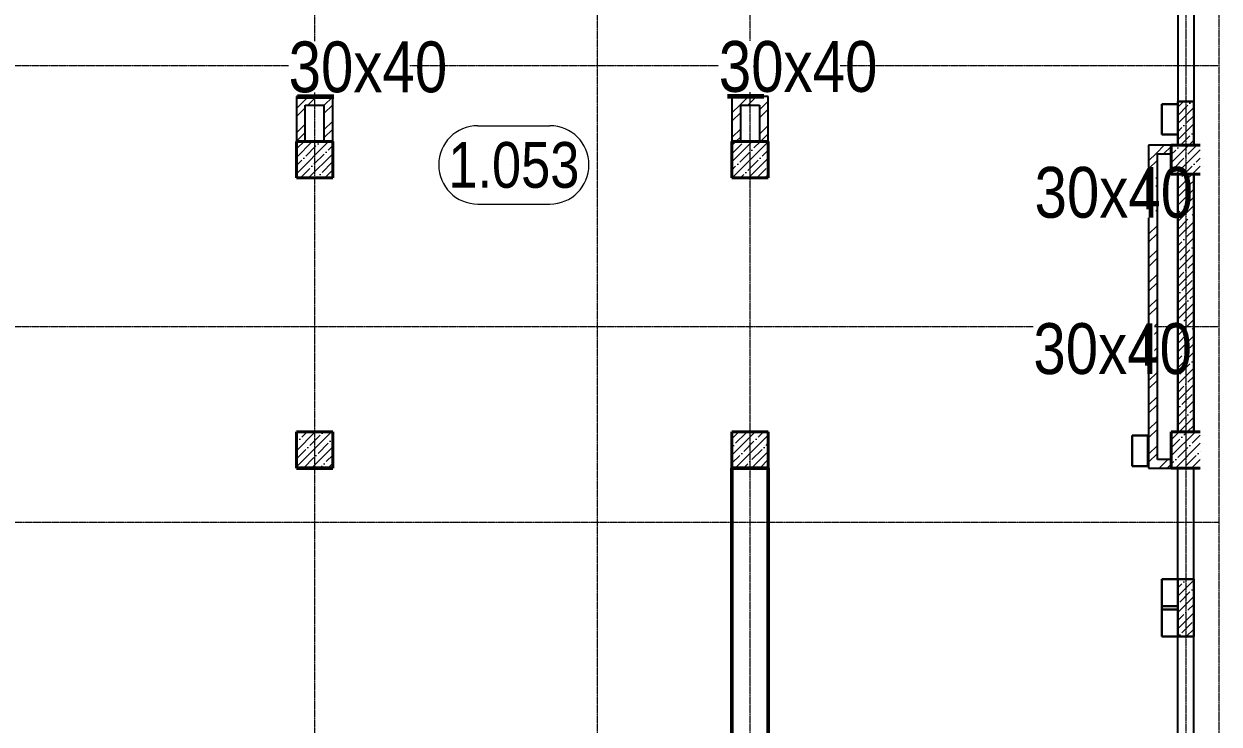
# Model space of a CAD drawing. Header units: millimetres. Extents: x -231292 to 573618, y -153144 to 564035.
# Drawn here: x 38480 to 54944, y -82923 to -73274 of the extents above; entities that cross this region are included whole.
import ezdxf
from ezdxf.enums import TextEntityAlignment as Align

# ---------------------------------------------------------------- set-up
doc = ezdxf.new("R2010")
doc.units = ezdxf.units.MM
doc.linetypes.add('CENTER2', pattern=[28.575, 19.05, -3.175, 3.175, -3.175])
doc.linetypes.add('HIDDEN2', pattern=[4.7625, 3.175, -1.5875])
doc.layers.get('0').update_dxf_attribs({"color": 250})
doc.layers.get('Defpoints').update_dxf_attribs({"color": 250})
for name, color, linetype, lineweight in [('11.10) плитка Установка люков', 190, 'Continuous', 60), ('11.10.2) люки', 30, 'Continuous', 60), ('АР_Area', 250, 'Continuous', 5), ('АР_Колонны', 250, 'Continuous', 35), ('АР_Стены ЖБ', 250, 'Continuous', 35), ('АР_Стены кирпич', 250, 'Continuous', 20), ('АР_Штриховка', 250, 'Continuous', 0), ('РД_Оси_100', 250, 'Continuous', 0)]:
    doc.layers.add(name, color=color, linetype=linetype, lineweight=lineweight)
doc.layers.add('КР_Балки-0.5', color=60, linetype='Continuous', lineweight=50, plot=False)
doc.layers.add('МАГНИТЫ', color=7, linetype='Continuous', lineweight=30, true_color=0xd100d1)
doc.layers.add('РД_Витраж_вн', color=250, linetype='Continuous')
doc.styles.add('style1', font='ARIALN.TTF')
pattern_1 = [(45, (8883.46, -162345.28), (-112.2532, 112.2532), []), (45, (8995.71, -162345.28), (-112.2532, 112.2532), [198.4375, -39.6875, 0, -39.6875])]
pattern_2 = [(45, (8883.46, -162345.28), (-112.2532, 112.2532), []), (45, (8995.71, -162345.28), (-112.2532, 112.2532), [198.4375, -39.6875, 0, -39.6875])]
pattern_3 = [(45, (8883.46, -162345.28), (-168.3798, 168.3798), []), (45, (8995.7, -162345.28), (-168.3798, 168.3798), [])]
pattern_4 = [(45, (8883.46, -162345.28), (-168.3798, 168.3798), []), (45, (8995.7, -162345.28), (-168.3798, 168.3798), [])]
pattern_5 = [(45, (8883.46, -162345.28), (-168.3798, 168.3798), []), (45, (8995.7, -162345.28), (-168.3798, 168.3798), [])]

# ---------------------------------------------------------------- blocks, each defined once
blk = doc.blocks.new('MOK-МаркаПом_овал_ареал')
for p, q in [((-2.75, 3), (2.75, 3)), ((-2.75, -3), (2.75, -3))]:
    blk.add_line(p, q)
for centre, radius, start, end in [((-2.75, 0), 3, 90, 270), ((2.75, 0), 3, 270, 90), ((-3.75, 0), 3.5, 0, 0.00095)]:
    blk.add_arc(centre, radius, start, end)
at = {"color": 0, "style": 'style1'}
blk.add_attdef('АР-ПОМЕЩЕНИЕ:НОМЕР', text='', height=3.5, dxfattribs=at).set_placement((0, 0), align=Align.MIDDLE)
at = {"layer": 'Defpoints', "color": 2, "style": 'style1'}
blk.add_attdef('АР-ПОМЕЩЕНИЕ:НАИМЕНОВАНИЕ', text='', height=1, dxfattribs=at).set_placement((-0.094, -4.814), align=Align.MIDDLE)
blk = doc.blocks.new('оси_рен')
at = {"layer": 'РД_Оси_100', "color": 251, "linetype": 'CENTER2', "true_color": 0x636466}
for p, q in [((1233152.916, 190733.254), (1233152.916, 223383.079)), ((1235252.916, 190733.254), (1235252.916, 223213.25)), ((1189697.958, 210913.25), (1241712.916, 210913.25)), ((1189697.958, 207313.25), (1241712.916, 207313.25)), ((1241712.916, 204613.25), (1189697.958, 204613.25))]:
    blk.add_line(p, q, dxfattribs=at)
for points in [[(1229252.916, 223268.25), (1229252.916, 190733.254)], [(1241252.916, 223213.25), (1241252.916, 181613.25)], [(1241712.916, 190813.25), (1241712.916, 223213.25)]]:
    blk.add_lwpolyline(points, dxfattribs=at)

msp = doc.modelspace()

# ---------------------------------------------------------------- hatches: boundary and pattern name
at = {"layer": 'АР_Штриховка', "linetype": 'Continuous', "lineweight": 5, "true_color": 0x000000}
h = msp.add_hatch(dxfattribs=at)
h.set_pattern_fill('ANSI35', color=18, scale=25, style=0)
h.set_pattern_definition(pattern_1)
h.paths.add_polyline_path([(54373.458, -74945.283), (54593.458, -74945.283), (54593.458, -74345.275), (54373.458, -74345.275)], flags=0)
h.paths.add_polyline_path([(54373.458, -72345.275), (54593.458, -72345.275), (54593.458, -71745.283), (54373.458, -71745.283)], flags=0)
at = {"layer": 'АР_Штриховка', "linetype": 'Continuous', "lineweight": 0, "true_color": 0x000000}
h = msp.add_hatch(dxfattribs=at)
h.set_pattern_fill('ANSI32', color=18, scale=25, style=0)
h.set_pattern_definition(pattern_4)
h.paths.add_polyline_path([(42233.458, -74275.283), (42353.458, -74395.283), (42613.458, -74395.283), (42733.458, -74275.283)], flags=0)
h = msp.add_hatch(dxfattribs=at)
h.set_pattern_fill('ANSI32', color=18, scale=25, style=0)
h.set_pattern_definition(pattern_3)
h.paths.add_polyline_path([(42233.458, -74895.283), (42353.458, -74895.283), (42353.458, -74395.283), (42233.458, -74275.283)], flags=0)
h = msp.add_hatch(dxfattribs=at)
h.set_pattern_fill('ANSI32', color=18, scale=25, angle=-360, style=0)
h.set_pattern_definition(pattern_5)
h.paths.add_polyline_path([(42733.458, -74275.283), (42613.458, -74395.283), (42613.458, -74895.283), (42733.458, -74895.283)], flags=0)
h = msp.add_hatch(dxfattribs=at)
h.set_pattern_fill('ANSI32', color=18, scale=25, style=0)
h.set_pattern_definition(pattern_4)
h.paths.add_polyline_path([(48233.458, -74275.283), (48353.458, -74395.283), (48613.458, -74395.283), (48733.458, -74275.283)], flags=0)
h = msp.add_hatch(dxfattribs=at)
h.set_pattern_fill('ANSI32', color=18, scale=25, style=0)
h.set_pattern_definition(pattern_3)
h.paths.add_polyline_path([(48233.458, -74895.283), (48353.458, -74895.283), (48353.458, -74395.283), (48233.458, -74275.283)], flags=0)
h = msp.add_hatch(dxfattribs=at)
h.set_pattern_fill('ANSI32', color=18, scale=25, angle=-360, style=0)
h.set_pattern_definition(pattern_5)
h.paths.add_polyline_path([(48733.458, -74275.283), (48613.458, -74395.283), (48613.458, -74895.283), (48733.458, -74895.283)], flags=0)
at = {"layer": 'АР_Штриховка', "linetype": 'Continuous', "lineweight": 5, "true_color": 0x000000}
h = msp.add_hatch(dxfattribs=at)
h.set_pattern_fill('ANSI35', color=18, scale=25, style=0)
h.set_pattern_definition(pattern_2)
h.paths.add_polyline_path([(42733.458, -74895.283), (42733.458, -75395.283), (42233.458, -75395.283), (42233.458, -74895.283)], flags=0)
h = msp.add_hatch(dxfattribs=at)
h.set_pattern_fill('ANSI35', color=18, scale=25, style=0)
h.set_pattern_definition(pattern_2)
h.paths.add_polyline_path([(48233.458, -75395.283), (48733.458, -75395.283), (48733.458, -74895.283), (48233.458, -74895.283)], flags=0)
at = {"layer": 'АР_Штриховка', "linetype": 'Continuous', "lineweight": 0, "true_color": 0x000000}
h = msp.add_hatch(dxfattribs=at)
h.set_pattern_fill('ANSI32', color=18, scale=25, style=0)
h.set_pattern_definition([(45, (8883.46, -162345.28), (-168.3798, 168.3798), []), (45, (8995.7, -162345.28), (-168.3798, 168.3798), [])])
h.paths.add_polyline_path([(53973.458, -74947.401), (54093.458, -75066.583), (54283.458, -75065.283), (54282.637, -74945.286)], flags=0)
h = msp.add_hatch(dxfattribs=at)
h.set_pattern_fill('ANSI32', color=18, scale=25, style=0)
h.set_pattern_definition(pattern_3)
h.paths.add_polyline_path([(53973.458, -79395.283), (54093.458, -79275.283), (54093.458, -75066.583), (53973.458, -74947.401)], flags=0)
at = {"layer": 'АР_Штриховка', "linetype": 'Continuous', "lineweight": 5, "true_color": 0x000000}
h = msp.add_hatch(dxfattribs=at)
h.set_pattern_fill('ANSI35', color=18, scale=25, style=0)
h.set_pattern_definition(pattern_2)
h.paths.add_polyline_path([(54683.458, -74945.283), (54683.458, -75345.283), (54283.458, -75345.283), (54283.458, -74945.283)], flags=0)
h = msp.add_hatch(dxfattribs=at)
h.set_pattern_fill('ANSI35', color=18, scale=25, style=0)
h.set_pattern_definition(pattern_1)
h.paths.add_polyline_path([(54373.458, -78895.283), (54593.458, -78895.283), (54593.458, -75345.283), (54373.458, -75345.283)], flags=0)
at = {"layer": 'АР_Штриховка', "linetype": 'Continuous', "lineweight": 5}
h = msp.add_hatch(dxfattribs=at)
h.set_pattern_fill('ANSI35', color=0, scale=25, style=0)
h.set_pattern_definition(pattern_2)
h.paths.add_polyline_path([(42733.458, -78895.283), (42733.458, -79395.283), (42233.458, -79395.283), (42233.458, -78895.283)], flags=0)
h = msp.add_hatch(dxfattribs=at)
h.set_pattern_fill('ANSI35', color=0, scale=25, style=0)
h.set_pattern_definition(pattern_2)
h.paths.add_polyline_path([(48233.458, -79395.283), (48733.458, -79395.283), (48733.458, -78895.283), (48233.458, -78895.283)], flags=0)
at = {"layer": 'АР_Штриховка', "linetype": 'Continuous', "lineweight": 5, "true_color": 0x000000}
h = msp.add_hatch(dxfattribs=at)
h.set_pattern_fill('ANSI35', color=18, scale=25, style=0)
h.set_pattern_definition(pattern_2)
h.paths.add_polyline_path([(54683.458, -78895.283), (54683.458, -79395.283), (54283.458, -79395.283), (54283.458, -78895.283)], flags=0)
at = {"layer": 'АР_Штриховка', "linetype": 'Continuous', "lineweight": 0, "true_color": 0x000000}
h = msp.add_hatch(dxfattribs=at)
h.set_pattern_fill('ANSI32', color=18, scale=25, style=0)
h.set_pattern_definition(pattern_4)
h.paths.add_polyline_path([(54093.458, -79275.283), (53973.458, -79395.283), (54283.458, -79395.283), (54283.458, -79275.283)], flags=0)
at = {"layer": 'АР_Штриховка', "linetype": 'Continuous', "lineweight": 5, "true_color": 0x000000}
h = msp.add_hatch(dxfattribs=at)
h.set_pattern_fill('ANSI35', color=18, scale=25, style=0)
h.set_pattern_definition([(45, (8883.46, -162345.28), (-112.2532, 112.2532), []), (45, (8995.71, -162345.28), (-112.2532, 112.2532), [198.4375, -39.6875, 0, -39.6875])])
h.paths.add_polyline_path([(54373.458, -81715.283), (54593.458, -81715.283), (54593.458, -80925.283), (54373.458, -80925.283)], flags=0)

# ---------------------------------------------------------------- linework, layer by layer
at = {"layer": 'АР_Колонны', "color": 18, "linetype": 'HIDDEN2', "lineweight": 25, "true_color": 0x000000}
for p, q in [((42233.458, -74895.283), (42733.458, -74895.283)), ((42233.458, -75395.283), (42233.458, -74895.283)), ((42733.458, -74895.283), (42733.458, -75395.283)), ((48233.458, -74895.283), (48733.458, -74895.283)), ((48233.458, -75395.283), (48233.458, -74895.283)), ((48733.458, -74895.283), (48733.458, -75395.283)), ((54283.458, -74945.283), (54683.458, -74945.283)), ((54283.458, -75345.283), (54283.458, -74945.283)), ((42733.458, -75395.283), (42233.458, -75395.283)), ((48733.458, -75395.283), (48233.458, -75395.283)), ((54683.458, -75345.283), (54283.458, -75345.283)), ((54283.458, -78895.283), (54683.458, -78895.283)), ((54283.458, -79395.283), (54283.458, -78895.283)), ((54683.458, -79395.283), (54283.458, -79395.283))]:
    msp.add_line(p, q, dxfattribs=at)
at = {"layer": 'АР_Колонны', "color": 18, "linetype": 'Continuous', "lineweight": 30, "true_color": 0x000000}
for p, q in [((42233.458, -74895.283), (42233.458, -75395.283)), ((42733.458, -74895.283), (42233.458, -74895.283)), ((42733.458, -75395.283), (42733.458, -74895.283)), ((48733.458, -74895.283), (48233.458, -74895.283)), ((48233.458, -74895.283), (48233.458, -75395.283)), ((48733.458, -75395.283), (48733.458, -74895.283)), ((54283.458, -74945.283), (54283.458, -75345.283)), ((54683.458, -74945.283), (54283.458, -74945.283)), ((42233.458, -75395.283), (42733.458, -75395.283)), ((48233.458, -75395.283), (48733.458, -75395.283)), ((54283.458, -75345.283), (54683.458, -75345.283)), ((54283.458, -78895.283), (54283.458, -79395.283)), ((54683.458, -78895.283), (54283.458, -78895.283)), ((54283.458, -79395.283), (54683.458, -79395.283))]:
    msp.add_line(p, q, dxfattribs=at)
at = {"layer": 'АР_Колонны', "color": 0, "linetype": 'HIDDEN2', "lineweight": 25}
for p, q in [((42233.458, -78895.283), (42733.458, -78895.283)), ((42233.458, -79395.283), (42233.458, -78895.283)), ((42733.458, -78895.283), (42733.458, -79395.283)), ((48233.458, -78895.283), (48733.458, -78895.283)), ((48233.458, -79395.283), (48233.458, -78895.283)), ((48733.458, -78895.283), (48733.458, -79395.283)), ((42733.458, -79395.283), (42233.458, -79395.283)), ((48733.458, -79395.283), (48233.458, -79395.283))]:
    msp.add_line(p, q, dxfattribs=at)
at = {"layer": 'АР_Колонны', "color": 0, "linetype": 'Continuous', "lineweight": 30}
for p, q in [((42233.458, -78895.283), (42233.458, -79395.283)), ((42733.458, -78895.283), (42233.458, -78895.283)), ((42733.458, -79395.283), (42733.458, -78895.283)), ((48733.458, -78895.283), (48233.458, -78895.283)), ((48233.458, -78895.283), (48233.458, -79395.283)), ((48733.458, -79395.283), (48733.458, -78895.283)), ((42233.458, -79395.283), (42733.458, -79395.283)), ((48233.458, -79395.283), (48733.458, -79395.283))]:
    msp.add_line(p, q, dxfattribs=at)
at = {"layer": 'АР_Стены ЖБ', "color": 18, "linetype": 'Continuous', "lineweight": 30, "true_color": 0x000000}
for p, q in [((54593.458, -74345.275), (54373.458, -74345.275)), ((54373.458, -74345.275), (54373.458, -74945.283)), ((54593.458, -74945.283), (54593.458, -74345.275)), ((54373.458, -74945.283), (54593.458, -74945.283)), ((54593.458, -75345.283), (54373.458, -75345.283)), ((54373.458, -75345.283), (54373.458, -78895.283)), ((54593.458, -78895.283), (54593.458, -75345.283)), ((54373.458, -78895.283), (54593.458, -78895.283)), ((54593.458, -80925.283), (54373.458, -80925.283)), ((54373.458, -80925.283), (54373.458, -81715.283)), ((54593.458, -81715.283), (54593.458, -80925.283)), ((54373.458, -81715.283), (54593.458, -81715.283))]:
    msp.add_line(p, q, dxfattribs=at)
at = {"layer": 'АР_Стены ЖБ', "color": 18, "linetype": 'Continuous', "lineweight": 40, "true_color": 0x000000}
for p, q in [((42233.458, -75395.283), (42233.458, -74895.283)), ((42233.458, -74895.283), (42733.458, -74895.283)), ((42733.458, -74895.283), (42733.458, -75395.283)), ((48733.458, -74895.283), (48233.458, -74895.283)), ((48233.458, -74895.283), (48233.458, -75395.283)), ((48733.458, -75395.283), (48733.458, -74895.283)), ((54283.458, -75345.283), (54283.458, -74945.283)), ((54283.458, -74945.283), (54683.458, -74945.283)), ((42733.458, -75395.283), (42233.458, -75395.283)), ((48233.458, -75395.283), (48733.458, -75395.283)), ((54683.458, -75345.283), (54283.458, -75345.283)), ((54283.458, -79395.283), (54283.458, -78895.283)), ((54283.458, -78895.283), (54683.458, -78895.283)), ((54683.458, -79395.283), (54283.458, -79395.283))]:
    msp.add_line(p, q, dxfattribs=at)
at = {"layer": 'АР_Стены ЖБ', "color": 0, "linetype": 'Continuous', "lineweight": 40}
for p, q in [((42233.458, -79395.283), (42233.458, -78895.283)), ((42233.458, -78895.283), (42733.458, -78895.283)), ((42733.458, -78895.283), (42733.458, -79395.283)), ((48733.458, -78895.283), (48233.458, -78895.283)), ((48233.458, -78895.283), (48233.458, -79395.283)), ((48733.458, -79395.283), (48733.458, -78895.283)), ((42733.458, -79395.283), (42233.458, -79395.283)), ((48233.458, -79395.283), (48733.458, -79395.283))]:
    msp.add_line(p, q, dxfattribs=at)
at = {"layer": 'АР_Стены кирпич', "color": 18, "linetype": 'Continuous', "lineweight": 25, "true_color": 0x000000}
for p, q in [((42733.458, -74275.283), (42233.458, -74275.283)), ((42233.458, -74275.283), (42233.458, -74895.283)), ((42353.458, -74395.283), (42613.458, -74395.283)), ((42353.458, -74895.283), (42353.458, -74395.283)), ((42613.458, -74395.283), (42613.458, -74895.283)), ((42733.458, -74895.283), (42733.458, -74275.283)), ((48733.458, -74275.283), (48233.458, -74275.282)), ((48233.458, -74275.283), (48233.458, -74895.283)), ((48353.458, -74395.283), (48613.458, -74395.283)), ((48353.458, -74895.283), (48353.458, -74395.283)), ((48613.458, -74395.283), (48613.458, -74895.283)), ((48733.458, -74895.283), (48733.458, -74275.283)), ((42233.458, -74895.283), (42353.458, -74895.283)), ((42613.458, -74895.283), (42733.458, -74895.283)), ((48233.458, -74895.283), (48353.458, -74895.283)), ((48613.458, -74895.283), (48733.458, -74895.283)), ((54282.637, -74945.286), (53973.458, -74947.401)), ((53973.458, -74947.401), (53973.458, -79395.283)), ((54093.458, -75066.583), (54283.458, -75065.283)), ((54093.458, -79275.283), (54093.458, -75066.583)), ((54283.458, -75065.283), (54282.637, -74945.286)), ((54283.458, -79275.283), (54093.458, -79275.283)), ((54283.458, -79395.283), (54283.458, -79275.283)), ((53973.458, -79395.283), (54283.458, -79395.283))]:
    msp.add_line(p, q, dxfattribs=at)
at = {"layer": 'КР_Балки-0.5', "color": 0, "ltscale": 200}
for p, q in [((42233.458, -79395.283), (42733.458, -79395.283)), ((42233.458, -79395.283), (42733.458, -79395.283)), ((48233.454, -79395.283), (48733.454, -79395.283)), ((48233.454, -79395.283), (48733.454, -79395.283))]:
    msp.add_line(p, q, dxfattribs=at)
at = {"layer": 'КР_Балки-0.5', "color": 18, "ltscale": 200, "true_color": 0x000000}
for p, q in [((48233.46, -93270.281), (48233.454, -79395.283)), ((48733.454, -79395.283), (48733.46, -93270.281))]:
    msp.add_line(p, q, dxfattribs=at)
at = {"layer": 'МАГНИТЫ', "color": 18, "lineweight": 30, "true_color": 0x000000}
for p, q in [((54373.458, -74380.601), (54156.786, -74380.601)), ((54156.786, -74380.601), (54156.786, -74800.275)), ((54373.458, -74800.275), (54373.458, -74380.601)), ((54156.786, -74800.275), (54373.458, -74800.275)), ((53961.956, -78946.963), (53745.284, -78946.963)), ((53745.284, -78946.963), (53745.284, -79366.637)), ((53961.956, -79366.637), (53961.956, -78946.963)), ((53745.284, -79366.637), (53961.956, -79366.637)), ((54373.458, -80925.283), (54156.786, -80925.283)), ((54156.786, -80925.283), (54156.786, -81344.957)), ((54373.458, -81344.957), (54373.458, -80925.283)), ((54373.458, -81295.609), (54156.786, -81295.609)), ((54156.786, -81295.609), (54156.786, -81715.283)), ((54373.458, -81715.283), (54373.458, -81295.609)), ((54156.786, -81344.957), (54373.458, -81344.957)), ((54156.786, -81715.283), (54373.458, -81715.283))]:
    msp.add_line(p, q, dxfattribs=at)
at = {"layer": 'РД_Витраж_вн', "color": 18, "linetype": 'Continuous', "lineweight": 25, "true_color": 0x000000}
for p, q in [((54373.458, -72345.275), (54373.458, -74345.275)), ((54593.458, -72345.275), (54593.458, -74345.275)), ((54373.458, -80925.283), (54373.458, -79395.283)), ((54593.458, -80925.283), (54593.458, -79395.283)), ((54373.458, -83245.283), (54373.458, -81715.283)), ((54593.458, -83245.283), (54593.458, -81715.283))]:
    msp.add_line(p, q, dxfattribs=at)

# ---------------------------------------------------------------- block references
at = {"rotation": 359.999868838025}
msp.add_blockref('оси_рен', (-1186769.82, -284755.728), dxfattribs=at)
at = {"layer": 'АР_Area', "color": 18, "linetype": 'Continuous', "lineweight": 5, "true_color": 0x000000}
ref = msp.add_blockref('MOK-МаркаПом_овал_ареал', (45229.03, -75216.798), dxfattribs=dict(at, xscale=180, yscale=180, zscale=100))
ref.add_attrib('АР-ПОМЕЩЕНИЕ:НОМЕР', '1.053', dxfattribs={"layer": '0', "color": 0, "height": 630, "style": 'style1'}).set_placement((45229.03, -75216.798), align=Align.MIDDLE)

# ---------------------------------------------------------------- next in the draw order: texts
at = {"layer": '11.10) плитка Установка люков', "color": 176, "true_color": 0x00008a, "char_height": 700, "width": 1668.44707, "attachment_point": 1, "line_spacing_factor": 0.3, "style": 'style1', "bg_fill": 3, "box_fill_scale": 1, "bg_fill_color": 256, "bg_fill_transparency": 0}
for insert in [(42126.638, -73516.405), (48052.388, -73510.441)]:
    msp.add_mtext('\\pxsm1;30х40', dxfattribs=dict(at, insert=insert))
at = {"layer": '11.10.2) люки', "color": 176, "true_color": 0x00008a, "char_height": 700, "width": 1668.44707, "attachment_point": 1, "line_spacing_factor": 0.3, "style": 'style1', "bg_fill": 3, "box_fill_scale": 1, "bg_fill_color": 256, "bg_fill_transparency": 0}
for insert in [(52401.33, -75244.959), (52385.169, -77398.495)]:
    msp.add_mtext('\\pxsm1;30х40', dxfattribs=dict(at, insert=insert))

# ---------------------------------------------------------------- next in the draw order: linework, layer by layer
at = {"layer": '11.10) плитка Установка люков'}
for points in [[(42247.276, -74275.283), (42747.276, -74275.283)], [(48173.026, -74269.318), (48673.026, -74269.318)]]:
    msp.add_lwpolyline(points, dxfattribs=at)
at = {"layer": '11.10.2) люки'}
for points in [[(53971.188, -75326.813), (53971.188, -75826.813)], [(53955.026, -77480.349), (53955.026, -77980.349)]]:
    msp.add_lwpolyline(points, dxfattribs=at)

doc.saveas('drawing.dxf')
